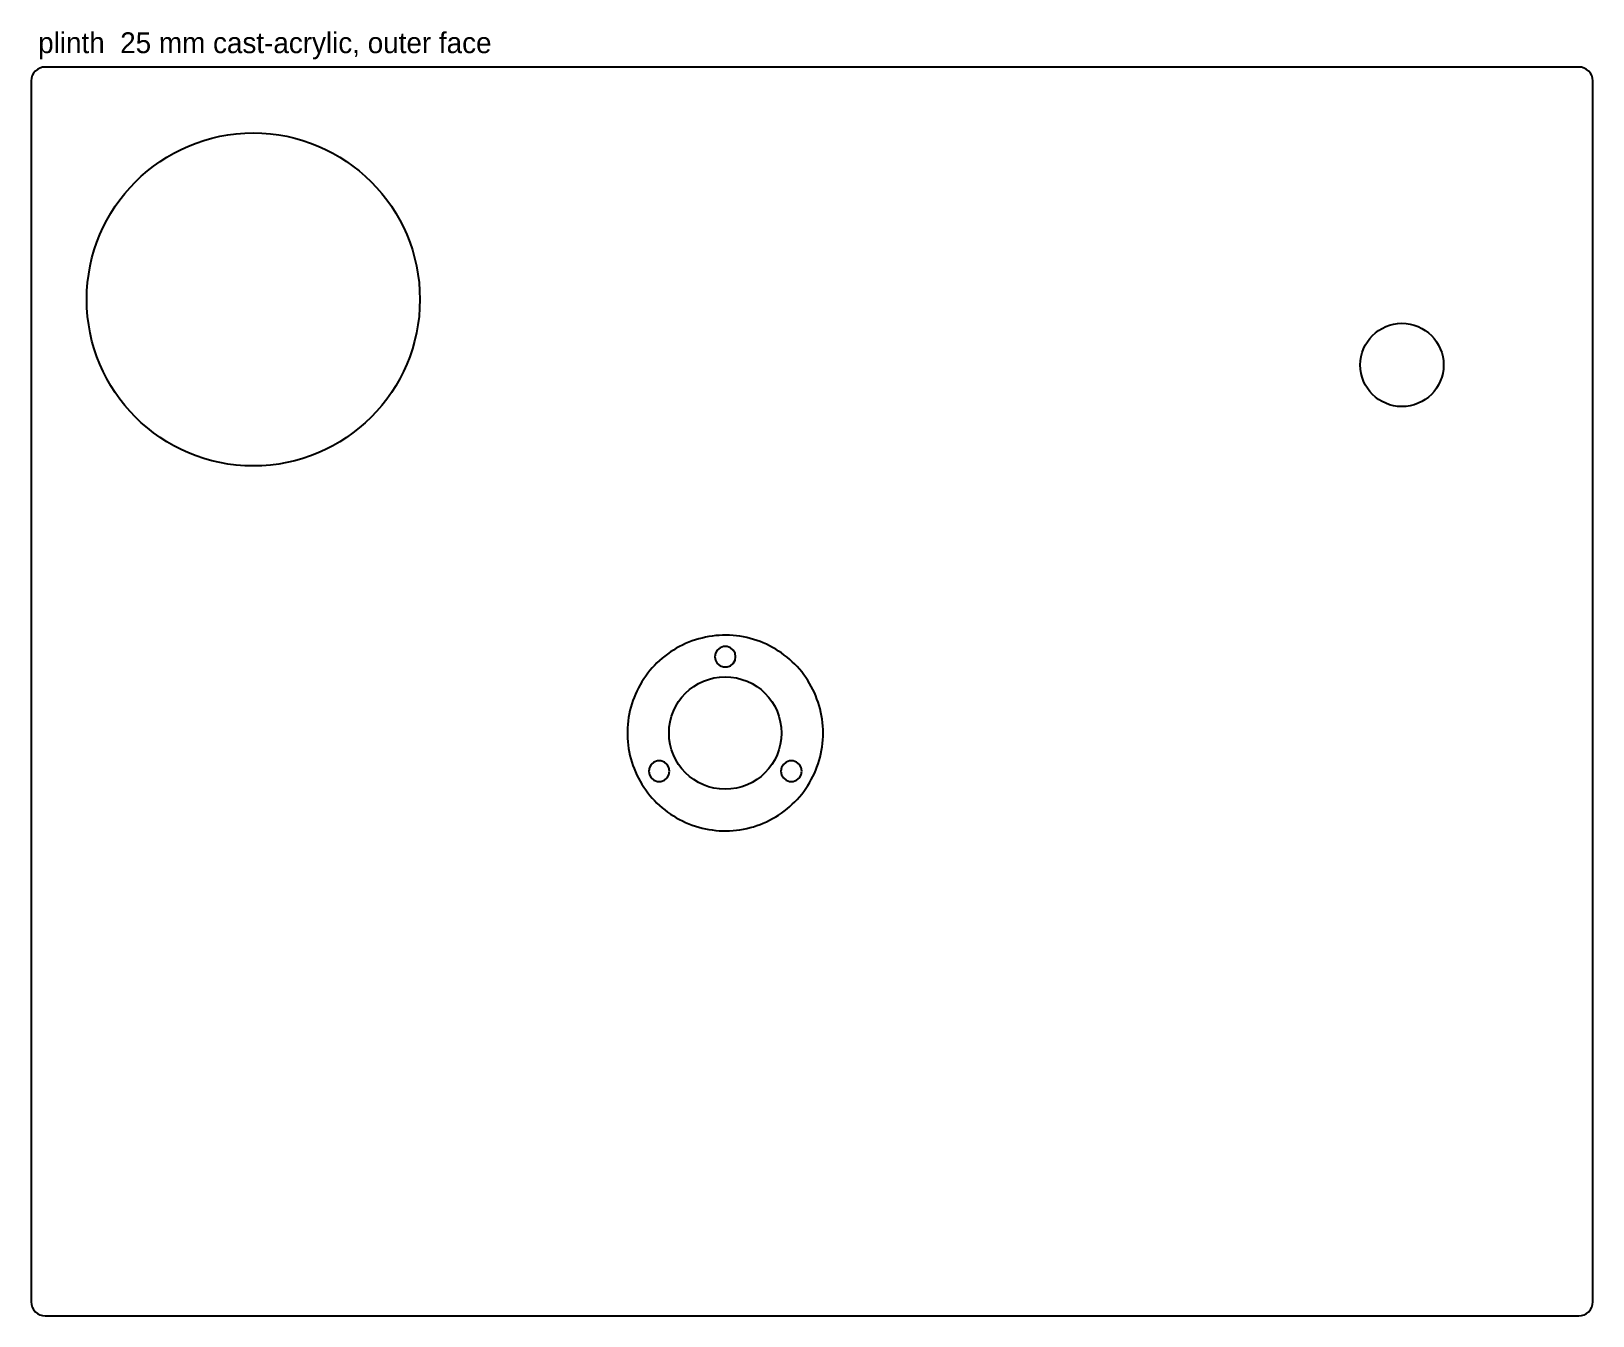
# Model space of a CAD drawing. Header units: millimetres. Extents: x 0 to 450, y 0 to 370.
import ezdxf

# ---------------------------------------------------------------- set-up
doc = ezdxf.new("R2010")
doc.units = ezdxf.units.MM
for name, color, linetype in [('CUT_INSIDE', 5, 'Continuous'), ('CUT_OUTSIDE', 1, 'Continuous'), ('NOTES', 7, 'Continuous'), ('POCKET_16MM', 3, 'Continuous'), ('POCKET_6MM', 3, 'Continuous')]:
    doc.layers.add(name, color=color, linetype=linetype)

msp = doc.modelspace()

# ---------------------------------------------------------------- linework, layer by layer
at = {"layer": 'CUT_INSIDE'}
for centre, radius in [((64, 293), 48), ((395, 274.11), 12), ((200, 168), 16.2)]:
    msp.add_circle(centre, radius, dxfattribs=at)
at = {"layer": 'CUT_OUTSIDE'}
msp.add_lwpolyline([(450, 356), (449.92, 356.78), (449.7, 357.53), (449.33, 358.22), (448.83, 358.83), (448.22, 359.33), (447.53, 359.7), (446.78, 359.92), (446, 360), (4, 360), (3.22, 359.92), (2.47, 359.7), (1.78, 359.33), (1.17, 358.83), (0.67, 358.22), (0.3, 357.53), (0.08, 356.78), (0, 356), (0, 4), (0.08, 3.22), (0.3, 2.47), (0.67, 1.78), (1.17, 1.17), (1.78, 0.67), (2.47, 0.3), (3.22, 0.08), (4, 0), (446, 0), (446.78, 0.08), (447.53, 0.3), (448.22, 0.67), (448.83, 1.17), (449.33, 1.78), (449.7, 2.47), (449.92, 3.22), (450, 4), (450, 356)], close=True, dxfattribs=at)
at = {"layer": 'POCKET_16MM'}
for points in [[(203, 190), (202.82, 191.03), (202.3, 191.93), (201.5, 192.6), (200.52, 192.95), (199.48, 192.95), (198.5, 192.6), (197.7, 191.93), (197.18, 191.03), (197, 190), (197.18, 188.97), (197.7, 188.07), (198.5, 187.4), (199.48, 187.05), (200.52, 187.05), (201.5, 187.4), (202.3, 188.07), (202.82, 188.97), (203, 190)], [(183.95, 157), (183.77, 158.03), (183.25, 158.93), (182.45, 159.6), (181.47, 159.95), (180.43, 159.95), (179.45, 159.6), (178.65, 158.93), (178.13, 158.03), (177.95, 157), (178.13, 155.97), (178.65, 155.07), (179.45, 154.4), (180.43, 154.05), (181.47, 154.05), (182.45, 154.4), (183.25, 155.07), (183.77, 155.97), (183.95, 157)], [(222.05, 157), (221.87, 158.03), (221.35, 158.93), (220.55, 159.6), (219.57, 159.95), (218.53, 159.95), (217.55, 159.6), (216.75, 158.93), (216.23, 158.03), (216.05, 157), (216.23, 155.97), (216.75, 155.07), (217.55, 154.4), (218.53, 154.05), (219.57, 154.05), (220.55, 154.4), (221.35, 155.07), (221.87, 155.97), (222.05, 157)]]:
    msp.add_lwpolyline(points, close=True, dxfattribs=at)
at = {"layer": 'POCKET_6MM'}
msp.add_lwpolyline([(228.2, 168), (228.18, 169), (228.13, 170), (228.04, 171), (227.92, 171.99), (227.76, 172.98), (227.56, 173.96), (227.33, 174.94), (227.07, 175.9), (226.77, 176.86), (226.44, 177.8), (226.08, 178.73), (225.68, 179.65), (225.25, 180.56), (224.79, 181.44), (224.3, 182.32), (223.77, 183.17), (223.22, 184), (222.64, 184.82), (222.03, 185.61), (221.39, 186.38), (220.72, 187.13), (220.03, 187.85), (219.31, 188.55), (218.57, 189.22), (217.81, 189.87), (217.02, 190.49), (216.21, 191.08), (215.38, 191.64), (214.53, 192.17), (213.66, 192.67), (212.78, 193.14), (211.88, 193.58), (210.96, 193.98), (210.04, 194.35), (209.09, 194.69), (208.14, 195), (207.18, 195.27), (206.21, 195.51), (205.23, 195.71), (204.24, 195.88), (203.25, 196.01), (202.25, 196.11), (201.25, 196.17), (200.25, 196.2), (199.25, 196.19), (198.25, 196.15), (197.25, 196.07), (196.26, 195.95), (195.27, 195.8), (194.28, 195.61), (193.31, 195.39), (192.34, 195.14), (191.38, 194.85), (190.43, 194.53), (189.5, 194.17), (188.58, 193.78), (187.67, 193.36), (186.78, 192.91), (185.9, 192.42), (185.04, 191.91), (184.2, 191.36), (183.38, 190.78), (182.59, 190.18), (181.81, 189.55), (181.06, 188.89), (180.33, 188.2), (179.62, 187.49), (178.94, 186.76), (178.29, 186), (177.67, 185.22), (177.07, 184.41), (176.5, 183.59), (175.96, 182.75), (175.45, 181.88), (174.98, 181), (174.53, 180.11), (174.12, 179.19), (173.74, 178.27), (173.39, 177.33), (173.07, 176.38), (172.79, 175.42), (172.55, 174.45), (172.34, 173.47), (172.16, 172.49), (172.02, 171.49), (171.91, 170.5), (171.84, 169.5), (171.8, 168.5), (171.8, 167.5), (171.84, 166.5), (171.91, 165.5), (172.02, 164.51), (172.16, 163.51), (172.34, 162.53), (172.55, 161.55), (172.79, 160.58), (173.07, 159.62), (173.39, 158.67), (173.74, 157.73), (174.12, 156.81), (174.53, 155.89), (174.98, 155), (175.45, 154.12), (175.96, 153.25), (176.5, 152.41), (177.07, 151.59), (177.67, 150.78), (178.29, 150), (178.94, 149.24), (179.62, 148.51), (180.33, 147.8), (181.06, 147.11), (181.81, 146.45), (182.59, 145.82), (183.38, 145.22), (184.2, 144.64), (185.04, 144.09), (185.9, 143.58), (186.78, 143.09), (187.67, 142.64), (188.58, 142.22), (189.5, 141.83), (190.43, 141.47), (191.38, 141.15), (192.34, 140.86), (193.31, 140.61), (194.28, 140.39), (195.27, 140.2), (196.26, 140.05), (197.25, 139.93), (198.25, 139.85), (199.25, 139.81), (200.25, 139.8), (201.25, 139.83), (202.25, 139.89), (203.25, 139.99), (204.24, 140.12), (205.23, 140.29), (206.21, 140.49), (207.18, 140.73), (208.14, 141), (209.09, 141.31), (210.04, 141.65), (210.96, 142.02), (211.88, 142.42), (212.78, 142.86), (213.66, 143.33), (214.53, 143.83), (215.38, 144.36), (216.21, 144.92), (217.02, 145.51), (217.81, 146.13), (218.57, 146.78), (219.31, 147.45), (220.03, 148.15), (220.72, 148.87), (221.39, 149.62), (222.03, 150.39), (222.64, 151.18), (223.22, 152), (223.77, 152.83), (224.3, 153.68), (224.79, 154.56), (225.25, 155.44), (225.68, 156.35), (226.08, 157.27), (226.44, 158.2), (226.77, 159.14), (227.07, 160.1), (227.33, 161.06), (227.56, 162.04), (227.76, 163.02), (227.92, 164.01), (228.04, 165), (228.13, 166), (228.18, 167), (228.2, 168)], close=True, dxfattribs=at)

# ---------------------------------------------------------------- texts
at = {"layer": 'NOTES'}
msp.add_text('plinth  25 mm cast-acrylic, outer face', height=6, dxfattribs=at).set_placement((2, 364))

doc.saveas('drawing.dxf')
